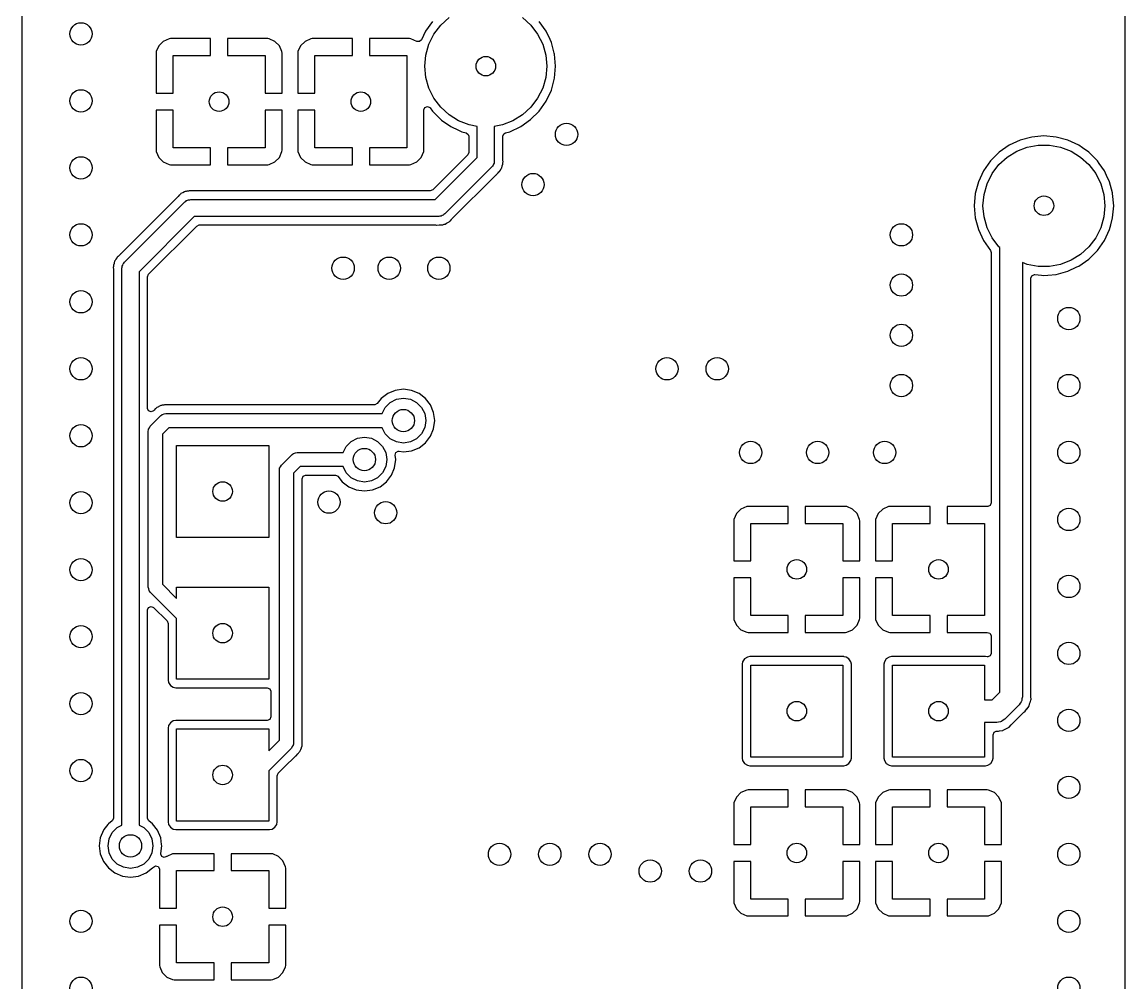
# Model space of a CAD drawing. Extents: x 5.46 to 6.24, y -4.92 to -3.35.
# Drawn here: x 5.458 to 6.235, y -4.581 to -3.903 of the extents above; entities that cross this region are included whole.
import ezdxf

# ---------------------------------------------------------------- set-up
doc = ezdxf.new("R2010")
doc.units = 0
doc.header["$MEASUREMENT"] = 0
doc.layers.add('BLACK', color=7, linetype='CONTINUOUS')

msp = doc.modelspace()

# ---------------------------------------------------------------- linework, layer by layer
at = {"layer": 'BLACK', "linetype": 'CONTINUOUS'}
for p, q in [((6.2355, -3.34746), (6.2355, -4.92054)), ((5.4575, -3.95302), (5.4575, -3.89209)), ((5.74695, -3.90237), (5.74204, -3.9094)), ((5.74809, -3.91136), (5.75287, -3.90503)), ((5.75287, -3.90503), (5.75874, -3.89969)), ((5.81056, -3.89969), (5.81643, -3.90503)), ((5.81643, -3.90503), (5.82121, -3.91136)), ((5.82726, -3.9094), (5.82234, -3.90237)), ((5.74204, -3.9094), (5.73927, -3.91532)), ((5.74455, -3.91847), (5.74809, -3.91136)), ((5.82121, -3.91136), (5.82475, -3.91847)), ((5.82998, -3.91521), (5.82726, -3.9094)), ((5.82726, -3.9094), (5.82726, -3.9094)), ((5.82726, -3.9094), (5.82726, -3.9094)), ((5.55396, -3.91962), (5.55215, -3.92371)), ((5.55712, -3.91646), (5.55396, -3.91962)), ((5.56121, -3.91465), (5.55712, -3.91646)), ((5.56221, -3.91453), (5.56121, -3.91465)), ((5.56121, -3.91465), (5.56121, -3.91465)), ((5.59052, -3.91453), (5.56221, -3.91453)), ((5.59052, -3.9265), (5.59052, -3.91453)), ((5.63079, -3.91453), (5.60248, -3.91453)), ((5.60248, -3.91453), (5.60248, -3.9265)), ((5.63179, -3.91465), (5.63079, -3.91453)), ((5.63588, -3.91646), (5.63179, -3.91465)), ((5.63904, -3.91962), (5.63588, -3.91646)), ((5.64085, -3.92371), (5.63904, -3.91962)), ((5.65395, -3.91962), (5.65215, -3.92371)), ((5.65712, -3.91646), (5.65395, -3.91962)), ((5.66121, -3.91465), (5.65712, -3.91646)), ((5.66221, -3.91453), (5.66121, -3.91465)), ((5.66121, -3.91465), (5.66121, -3.91465)), ((5.69052, -3.91453), (5.66221, -3.91453)), ((5.69052, -3.9265), (5.69052, -3.91453)), ((5.73079, -3.91453), (5.70248, -3.91453)), ((5.70248, -3.91453), (5.70248, -3.9265)), ((5.73179, -3.91465), (5.73079, -3.91453)), ((5.73605, -3.91653), (5.73179, -3.91465)), ((5.73789, -3.91659), (5.73605, -3.91653)), ((5.73927, -3.91532), (5.73789, -3.91659)), ((5.74238, -3.9261), (5.74455, -3.91847)), ((5.82475, -3.91847), (5.82692, -3.9261)), ((5.83089, -3.91717), (5.82998, -3.91521)), ((5.83291, -3.92471), (5.83089, -3.91717)), ((5.83089, -3.91717), (5.83089, -3.91717)), ((5.83089, -3.91717), (5.83089, -3.91717)), ((5.55215, -3.92371), (5.55203, -3.92471)), ((5.55203, -3.92471), (5.55203, -3.95302)), ((5.564, -3.95302), (5.564, -3.9265)), ((5.564, -3.9265), (5.59052, -3.9265)), ((5.60248, -3.9265), (5.629, -3.9265)), ((5.629, -3.9265), (5.629, -3.95302)), ((5.64097, -3.92471), (5.64085, -3.92371)), ((5.64085, -3.92371), (5.64085, -3.92371)), ((5.64097, -3.95302), (5.64097, -3.92471)), ((5.65215, -3.92371), (5.65203, -3.92471)), ((5.65203, -3.92471), (5.65203, -3.95302)), ((5.664, -3.95302), (5.664, -3.9265)), ((5.664, -3.9265), (5.69052, -3.9265)), ((5.70248, -3.9265), (5.729, -3.9265)), ((5.729, -3.9265), (5.729, -3.9915)), ((5.74165, -3.934), (5.74238, -3.9261)), ((5.82692, -3.9261), (5.82765, -3.934)), ((5.83311, -3.92546), (5.83291, -3.92471)), ((5.83386, -3.934), (5.83311, -3.92546)), ((5.74238, -3.9419), (5.74165, -3.934)), ((5.82765, -3.934), (5.82692, -3.9419)), ((5.83311, -3.94254), (5.83386, -3.934)), ((5.74455, -3.94953), (5.74238, -3.9419)), ((5.82692, -3.9419), (5.82475, -3.94953)), ((5.83089, -3.95083), (5.83311, -3.94254)), ((5.74809, -3.95664), (5.74455, -3.94953)), ((5.82475, -3.94953), (5.82121, -3.95664)), ((5.82726, -3.9586), (5.83089, -3.95083)), ((5.4575, -4.484), (5.4575, -3.95302)), ((5.55203, -3.95302), (5.564, -3.95302)), ((5.629, -3.95302), (5.64097, -3.95302)), ((5.65203, -3.95302), (5.664, -3.95302)), ((5.75287, -3.96297), (5.74809, -3.95664)), ((5.82121, -3.95664), (5.81643, -3.96297)), ((5.82234, -3.96563), (5.82726, -3.9586)), ((5.55203, -3.96498), (5.55203, -3.99329)), ((5.564, -3.96498), (5.55203, -3.96498)), ((5.564, -3.9915), (5.564, -3.96498)), ((5.64097, -3.96498), (5.629, -3.96498)), ((5.629, -3.96498), (5.629, -3.9915)), ((5.64097, -3.99329), (5.64097, -3.96498)), ((5.65203, -3.96498), (5.65203, -3.99329)), ((5.664, -3.96498), (5.65203, -3.96498)), ((5.664, -3.9915), (5.664, -3.96498)), ((5.74097, -3.96488), (5.74169, -3.96314)), ((5.74097, -3.99329), (5.74097, -3.96488)), ((5.74169, -3.96314), (5.74343, -3.96242)), ((5.74343, -3.96242), (5.74517, -3.96314)), ((5.74517, -3.96314), (5.74544, -3.96347)), ((5.74544, -3.96347), (5.74695, -3.96563)), ((5.74695, -3.96563), (5.75302, -3.97169)), ((5.75874, -3.96831), (5.75287, -3.96297)), ((5.81643, -3.96297), (5.81056, -3.96831)), ((5.81628, -3.97169), (5.82234, -3.96563)), ((5.75302, -3.97169), (5.75342, -3.97197)), ((5.75342, -3.97197), (5.76005, -3.97661)), ((5.76548, -3.97249), (5.75874, -3.96831)), ((5.77288, -3.97536), (5.76548, -3.97249)), ((5.77865, -3.97644), (5.77288, -3.97536)), ((5.79642, -3.97536), (5.79065, -3.97644)), ((5.80382, -3.97249), (5.79642, -3.97536)), ((5.81056, -3.96831), (5.80382, -3.97249)), ((5.80925, -3.97661), (5.81628, -3.97169)), ((5.76005, -3.97661), (5.76005, -3.97661)), ((5.76005, -3.97661), (5.76547, -3.97914)), ((5.76547, -3.97914), (5.76782, -3.98024)), ((5.76782, -3.98024), (5.77081, -3.98104)), ((5.77081, -3.98104), (5.7723, -3.98219)), ((5.7723, -3.98219), (5.77263, -3.98342)), ((5.77865, -3.99837), (5.77865, -3.97644)), ((5.79065, -3.97644), (5.79065, -4.00085)), ((5.79667, -3.98342), (5.79739, -3.98168)), ((5.79739, -3.98168), (5.79849, -3.98104)), ((5.79849, -3.98104), (5.80148, -3.98024)), ((5.80148, -3.98024), (5.80925, -3.97661)), ((6.17835, -3.98322), (6.16981, -3.98397)), ((6.18689, -3.98397), (6.17835, -3.98322)), ((6.17835, -3.98322), (6.17835, -3.98322)), ((5.77263, -3.98342), (5.77263, -3.99485)), ((5.79667, -3.99985), (5.79667, -3.98342)), ((6.15375, -3.98981), (6.14672, -3.99473)), ((6.16152, -3.98619), (6.15375, -3.98981)), ((6.15375, -3.98981), (6.15375, -3.98981)), ((6.15918, -3.99393), (6.16658, -3.99107)), ((6.16981, -3.98397), (6.16152, -3.98619)), ((6.16152, -3.98619), (6.16152, -3.98619)), ((6.16658, -3.99107), (6.17438, -3.98961)), ((6.16981, -3.98397), (6.16981, -3.98397)), ((6.17438, -3.98961), (6.18232, -3.98961)), ((6.18232, -3.98961), (6.19012, -3.99107)), ((6.1869, -3.98397), (6.18689, -3.98397)), ((6.19518, -3.98619), (6.1869, -3.98397)), ((6.19012, -3.99107), (6.19752, -3.99393)), ((6.20295, -3.98981), (6.19518, -3.98619)), ((6.19518, -3.98619), (6.19518, -3.98619)), ((6.20551, -3.9916), (6.20295, -3.98981)), ((6.20295, -3.98981), (6.20295, -3.98981)), ((6.20295, -3.98981), (6.20295, -3.98981)), ((5.55203, -3.99329), (5.55215, -3.99429)), ((5.55215, -3.99429), (5.55215, -3.99429)), ((5.55215, -3.99429), (5.55396, -3.99838)), ((5.55396, -3.99838), (5.55712, -4.00154)), ((5.59052, -3.9915), (5.564, -3.9915)), ((5.59052, -4.00347), (5.59052, -3.9915)), ((5.629, -3.9915), (5.60248, -3.9915)), ((5.60248, -3.9915), (5.60248, -4.00347)), ((5.63588, -4.00154), (5.63904, -3.99838)), ((5.63904, -3.99838), (5.64085, -3.99429)), ((5.64085, -3.99429), (5.64097, -3.99329)), ((5.65203, -3.99329), (5.65215, -3.99429)), ((5.65215, -3.99429), (5.65215, -3.99429)), ((5.65215, -3.99429), (5.65395, -3.99838)), ((5.65395, -3.99838), (5.65712, -4.00154)), ((5.69052, -3.9915), (5.664, -3.9915)), ((5.69052, -4.00347), (5.69052, -3.9915)), ((5.729, -3.9915), (5.70248, -3.9915)), ((5.70248, -3.9915), (5.70248, -4.00347)), ((5.73588, -4.00154), (5.73904, -3.99838)), ((5.73904, -3.99838), (5.74085, -3.99429)), ((5.74085, -3.99429), (5.74097, -3.99329)), ((5.77191, -3.99659), (5.74724, -4.02126)), ((5.74901, -4.028), (5.77865, -3.99837)), ((5.77263, -3.99485), (5.77191, -3.99659)), ((6.14672, -3.99473), (6.14066, -4.0008)), ((6.14657, -4.00346), (6.15244, -3.99811)), ((6.15244, -3.99811), (6.15918, -3.99393)), ((6.19752, -3.99393), (6.20426, -3.99811)), ((6.20426, -3.99811), (6.21013, -4.00346)), ((6.20998, -3.99473), (6.20551, -3.9916)), ((6.21605, -4.0008), (6.20998, -3.99473)), ((5.55712, -4.00154), (5.56121, -4.00335)), ((5.56121, -4.00335), (5.56221, -4.00347)), ((5.56221, -4.00347), (5.59052, -4.00347)), ((5.60248, -4.00347), (5.63079, -4.00347)), ((5.63079, -4.00347), (5.63179, -4.00335)), ((5.63179, -4.00335), (5.63588, -4.00154)), ((5.63179, -4.00335), (5.63179, -4.00335)), ((5.65712, -4.00154), (5.66121, -4.00335)), ((5.66121, -4.00335), (5.66221, -4.00347)), ((5.66221, -4.00347), (5.69052, -4.00347)), ((5.70248, -4.00347), (5.73079, -4.00347)), ((5.73079, -4.00347), (5.73179, -4.00335)), ((5.73179, -4.00335), (5.73588, -4.00154)), ((5.73179, -4.00335), (5.73179, -4.00335)), ((5.78889, -4.00509), (5.75574, -4.03824)), ((5.78929, -4.00441), (5.78889, -4.00509)), ((5.78985, -4.00385), (5.78929, -4.00441)), ((5.79005, -4.00309), (5.78985, -4.00385)), ((5.79045, -4.0024), (5.79005, -4.00309)), ((5.79065, -4.00085), (5.79045, -4.00161)), ((5.79045, -4.00161), (5.79045, -4.0024)), ((5.79525, -4.00676), (5.79552, -4.00626)), ((5.79552, -4.00626), (5.79584, -4.00579)), ((5.79584, -4.00579), (5.79612, -4.00458)), ((5.79612, -4.00458), (5.79622, -4.00426)), ((5.79622, -4.00426), (5.79667, -4.0031)), ((5.79669, -4.00019), (5.79667, -3.99985)), ((5.79667, -4.00253), (5.79673, -4.00197)), ((5.79667, -4.0031), (5.79667, -4.00253)), ((5.79686, -4.00142), (5.79669, -4.00019)), ((5.79673, -4.00197), (5.79686, -4.00142)), ((6.14066, -4.0008), (6.13574, -4.00782)), ((6.14179, -4.00979), (6.14657, -4.00346)), ((6.21013, -4.00346), (6.21491, -4.00979)), ((6.21726, -4.00253), (6.21605, -4.0008)), ((6.22096, -4.00782), (6.21726, -4.00253)), ((5.76071, -4.04179), (5.79148, -4.01102)), ((5.79148, -4.01102), (5.79184, -4.01076)), ((5.79184, -4.01075), (5.79202, -4.01061)), ((5.79184, -4.01076), (5.79184, -4.01075)), ((5.79202, -4.01061), (5.79331, -4.00919)), ((5.79202, -4.01061), (5.79202, -4.01061)), ((5.79331, -4.00919), (5.79339, -4.00911)), ((5.79339, -4.00911), (5.79394, -4.00856)), ((5.79394, -4.00856), (5.794, -4.00847)), ((5.794, -4.00847), (5.79421, -4.00821)), ((5.79421, -4.00821), (5.79505, -4.00729)), ((5.79505, -4.00729), (5.79525, -4.00676)), ((6.13574, -4.00782), (6.13211, -4.0156)), ((6.13574, -4.00782), (6.13574, -4.00782)), ((6.13825, -4.01689), (6.14179, -4.00979)), ((6.21491, -4.00979), (6.21845, -4.01689)), ((6.22246, -4.01102), (6.22096, -4.00782)), ((6.22096, -4.00782), (6.22096, -4.00782)), ((6.22096, -4.00782), (6.22096, -4.00782)), ((6.22459, -4.0156), (6.22246, -4.01102)), ((5.5737, -4.0221), (5.57318, -4.02233)), ((5.57494, -4.02204), (5.5737, -4.0221)), ((5.5737, -4.0221), (5.5737, -4.0221)), ((5.57528, -4.022), (5.57494, -4.02204)), ((5.57539, -4.02198), (5.57528, -4.022)), ((5.57617, -4.02198), (5.57539, -4.02198)), ((5.57628, -4.02198), (5.57617, -4.02198)), ((5.57633, -4.02198), (5.57628, -4.02198)), ((5.57819, -4.02189), (5.57633, -4.02198)), ((5.57842, -4.02192), (5.57819, -4.02189)), ((5.57886, -4.02198), (5.57842, -4.02191)), ((5.57842, -4.02191), (5.57842, -4.02192)), ((5.7455, -4.02198), (5.57886, -4.02198)), ((5.74724, -4.02126), (5.7455, -4.02198)), ((6.13211, -4.0156), (6.12989, -4.02388)), ((6.13211, -4.0156), (6.13211, -4.0156)), ((6.13608, -4.02452), (6.13825, -4.01689)), ((6.21845, -4.01689), (6.22062, -4.02452)), ((6.22668, -4.02341), (6.22459, -4.0156)), ((6.22459, -4.0156), (6.22459, -4.0156)), ((6.22459, -4.0156), (6.22459, -4.0156)), ((5.56729, -4.02621), (5.52717, -4.06633)), ((5.52976, -4.07226), (5.57226, -4.02976)), ((5.56751, -4.02595), (5.56729, -4.02621)), ((5.56826, -4.02496), (5.56751, -4.02595)), ((5.56874, -4.02466), (5.56826, -4.02496)), ((5.56826, -4.02496), (5.56826, -4.02496)), ((5.56919, -4.02431), (5.56874, -4.02466)), ((5.56959, -4.02391), (5.56919, -4.02431)), ((5.57073, -4.02341), (5.56959, -4.02391)), ((5.56959, -4.02391), (5.56959, -4.02391)), ((5.57103, -4.02325), (5.57073, -4.02341)), ((5.57208, -4.0226), (5.57103, -4.02325)), ((5.57264, -4.02249), (5.57208, -4.0226)), ((5.57208, -4.0226), (5.57208, -4.0226)), ((5.57226, -4.02976), (5.57294, -4.02936)), ((5.57318, -4.02233), (5.57264, -4.02249)), ((5.57294, -4.02936), (5.5735, -4.0288)), ((5.5735, -4.0288), (5.57426, -4.0286)), ((5.57426, -4.0286), (5.57495, -4.0282)), ((5.57495, -4.0282), (5.57574, -4.0282)), ((5.57574, -4.0282), (5.5765, -4.028)), ((5.5765, -4.028), (5.74901, -4.028)), ((6.12989, -4.02388), (6.12914, -4.03243)), ((6.12989, -4.02388), (6.12989, -4.02388)), ((6.13535, -4.03243), (6.13608, -4.02452)), ((6.22062, -4.02452), (6.22135, -4.03243)), ((6.22681, -4.02388), (6.22668, -4.02341)), ((6.22756, -4.03243), (6.22681, -4.02388)), ((6.12914, -4.03243), (6.12914, -4.03243)), ((6.12914, -4.03243), (6.12989, -4.04097)), ((6.13608, -4.04033), (6.13535, -4.03243)), ((6.22135, -4.03243), (6.22062, -4.04033)), ((6.22681, -4.04097), (6.22756, -4.03243)), ((5.57899, -4.04), (5.54, -4.07899)), ((5.7515, -4.04), (5.57899, -4.04)), ((5.75226, -4.0398), (5.7515, -4.04)), ((5.75305, -4.0398), (5.75226, -4.0398)), ((5.75374, -4.0394), (5.75305, -4.0398)), ((5.7545, -4.0392), (5.75374, -4.0394)), ((5.75506, -4.03864), (5.7545, -4.0392)), ((5.75482, -4.04567), (5.75536, -4.04551)), ((5.75574, -4.03824), (5.75506, -4.03864)), ((5.75536, -4.04551), (5.75592, -4.0454)), ((5.75592, -4.0454), (5.75697, -4.04475)), ((5.75697, -4.04475), (5.75727, -4.04459)), ((5.75727, -4.04459), (5.75841, -4.04409)), ((5.75841, -4.04409), (5.75881, -4.04369)), ((5.75881, -4.04369), (5.75926, -4.04333)), ((5.75926, -4.04333), (5.75974, -4.04304)), ((5.75974, -4.04304), (5.76049, -4.04205)), ((5.76049, -4.04205), (5.76071, -4.04179)), ((6.12989, -4.04097), (6.12989, -4.04097)), ((6.12989, -4.04097), (6.13211, -4.04925)), ((6.13825, -4.04796), (6.13608, -4.04033)), ((6.22062, -4.04033), (6.21845, -4.04796)), ((6.22546, -4.04602), (6.22681, -4.04097)), ((6.22681, -4.04097), (6.22681, -4.04097)), ((6.22681, -4.04097), (6.22681, -4.04097)), ((5.54674, -4.08076), (5.58076, -4.04674)), ((5.58076, -4.04674), (5.5825, -4.04602)), ((5.5825, -4.04602), (5.74914, -4.04602)), ((5.74914, -4.04602), (5.74958, -4.04609)), ((5.74958, -4.04609), (5.74958, -4.04608)), ((5.74958, -4.04608), (5.74981, -4.04611)), ((5.74981, -4.04611), (5.75172, -4.04602)), ((5.75172, -4.04602), (5.75183, -4.04602)), ((5.75183, -4.04602), (5.75261, -4.04602)), ((5.75261, -4.04602), (5.75272, -4.046)), ((5.75261, -4.04602), (5.75261, -4.04602)), ((5.75272, -4.046), (5.75306, -4.04596)), ((5.75306, -4.04596), (5.7543, -4.0459)), ((5.7543, -4.0459), (5.75482, -4.04567)), ((6.13211, -4.04925), (6.13211, -4.04926)), ((6.13211, -4.04926), (6.13574, -4.05703)), ((6.14179, -4.05506), (6.13825, -4.04796)), ((6.21845, -4.04796), (6.21491, -4.05506)), ((6.22096, -4.05703), (6.22459, -4.04925)), ((6.22459, -4.04925), (6.22546, -4.04602)), ((6.13574, -4.05703), (6.13574, -4.05703)), ((6.13574, -4.05703), (6.1407, -4.06411)), ((6.14657, -4.06139), (6.14179, -4.05506)), ((6.21491, -4.05506), (6.21013, -4.06139)), ((6.21605, -4.06405), (6.22096, -4.05703)), ((5.52465, -4.06888), (5.52444, -4.06914)), ((5.52471, -4.06879), (5.52465, -4.06888)), ((5.52526, -4.06824), (5.52471, -4.06879)), ((5.52471, -4.06879), (5.52471, -4.06879)), ((5.52534, -4.06816), (5.52526, -4.06824)), ((5.52663, -4.06674), (5.52534, -4.06816)), ((5.52681, -4.0666), (5.52663, -4.06674)), ((5.52717, -4.06633), (5.5268, -4.06659)), ((5.5268, -4.06659), (5.52681, -4.0666)), ((6.1407, -4.06411), (6.14114, -4.06552)), ((6.14114, -4.06552), (6.14114, -4.2421)), ((6.14716, -4.06193), (6.14657, -4.06139)), ((6.14716, -4.37557), (6.14716, -4.06193)), ((6.20426, -4.06674), (6.19752, -4.07092)), ((6.21013, -4.06139), (6.20426, -4.06674)), ((6.20998, -4.07012), (6.21605, -4.06405)), ((5.52191, -4.07538), (5.52179, -4.07594)), ((5.52179, -4.07594), (5.52196, -4.07717)), ((5.52198, -4.07482), (5.52191, -4.07538)), ((5.52243, -4.0731), (5.52198, -4.07425)), ((5.52198, -4.07425), (5.52198, -4.07482)), ((5.52253, -4.07277), (5.52243, -4.0731)), ((5.52281, -4.07156), (5.52253, -4.07277)), ((5.52313, -4.07109), (5.52281, -4.07156)), ((5.5234, -4.07059), (5.52313, -4.07109)), ((5.5236, -4.07006), (5.5234, -4.07059)), ((5.52444, -4.06914), (5.5236, -4.07006)), ((5.528, -4.0765), (5.5282, -4.07574)), ((5.528, -4.46946), (5.528, -4.0765)), ((5.5282, -4.07495), (5.5286, -4.07426)), ((5.5282, -4.07574), (5.5282, -4.07495)), ((5.5286, -4.07426), (5.5288, -4.0735)), ((5.5288, -4.0735), (5.52936, -4.07294)), ((5.52936, -4.07294), (5.52976, -4.07226)), ((6.16658, -4.07378), (6.16316, -4.07246)), ((6.16316, -4.07246), (6.16316, -4.37888)), ((6.17438, -4.07524), (6.16658, -4.07378)), ((6.18232, -4.07524), (6.17438, -4.07524)), ((6.19012, -4.07378), (6.18232, -4.07524)), ((6.19752, -4.07092), (6.19012, -4.07378)), ((6.19518, -4.07866), (6.20165, -4.07565)), ((6.20165, -4.07565), (6.20295, -4.07504)), ((6.20295, -4.07504), (6.20998, -4.07012)), ((6.20295, -4.07504), (6.20295, -4.07504)), ((6.20295, -4.07504), (6.20295, -4.07504)), ((5.52196, -4.07717), (5.52198, -4.07751)), ((5.52198, -4.07751), (5.52198, -4.46441)), ((5.54, -4.07899), (5.54, -4.46946)), ((5.54602, -4.0825), (5.54674, -4.08076)), ((5.54602, -4.17546), (5.54602, -4.0825)), ((6.16918, -4.08352), (6.1699, -4.08178)), ((6.16918, -4.37854), (6.16918, -4.08352)), ((6.1699, -4.08178), (6.17164, -4.08105)), ((6.17164, -4.08105), (6.17186, -4.08106)), ((6.17186, -4.08106), (6.1766, -4.08148)), ((6.1766, -4.08148), (6.17835, -4.08163)), ((6.17835, -4.08163), (6.1812, -4.08138)), ((6.17835, -4.08163), (6.17835, -4.08163)), ((6.17835, -4.08163), (6.17835, -4.08163)), ((6.1812, -4.08138), (6.1869, -4.08088)), ((6.1869, -4.08088), (6.19518, -4.07866)), ((6.1869, -4.08088), (6.1869, -4.08088)), ((6.1869, -4.08088), (6.1869, -4.08088)), ((6.19518, -4.07866), (6.19518, -4.07866)), ((6.19518, -4.07866), (6.19518, -4.07866)), ((5.7265, -4.16192), (5.72078, -4.16267)), ((5.73222, -4.16267), (5.7265, -4.16192)), ((5.7265, -4.16192), (5.7265, -4.16192)), ((5.71089, -4.16839), (5.7081, -4.17202)), ((5.71546, -4.16488), (5.71089, -4.16839)), ((5.72078, -4.16267), (5.71546, -4.16488)), ((5.71717, -4.17116), (5.72159, -4.1689)), ((5.72078, -4.16267), (5.72078, -4.16267)), ((5.72159, -4.1689), (5.7265, -4.16813)), ((5.7265, -4.16813), (5.73141, -4.1689)), ((5.73141, -4.1689), (5.73583, -4.17116)), ((5.73754, -4.16488), (5.73222, -4.16267)), ((5.73222, -4.16267), (5.73222, -4.16267)), ((5.73222, -4.16267), (5.73222, -4.16267)), ((5.73222, -4.16267), (5.73222, -4.16267)), ((5.74211, -4.16839), (5.73754, -4.16488)), ((5.73754, -4.16488), (5.73754, -4.16488)), ((5.74562, -4.17296), (5.74211, -4.16839)), ((5.74211, -4.16839), (5.74211, -4.16839)), ((5.74211, -4.16839), (5.74211, -4.16839)), ((5.54674, -4.1772), (5.54602, -4.17546)), ((5.54848, -4.17792), (5.54674, -4.1772)), ((5.55022, -4.1772), (5.54848, -4.17792)), ((5.55055, -4.17687), (5.55022, -4.1772)), ((5.55077, -4.17661), (5.55055, -4.17687)), ((5.55145, -4.17572), (5.55077, -4.17661)), ((5.55187, -4.17545), (5.55145, -4.17572)), ((5.55145, -4.17572), (5.55145, -4.17572)), ((5.55231, -4.1751), (5.55187, -4.17545)), ((5.55266, -4.17475), (5.55231, -4.1751)), ((5.55328, -4.17448), (5.55266, -4.17475)), ((5.55369, -4.1743), (5.55328, -4.17448)), ((5.55399, -4.17414), (5.55369, -4.1743)), ((5.55495, -4.17355), (5.55399, -4.17414)), ((5.55544, -4.17346), (5.55495, -4.17355)), ((5.55495, -4.17355), (5.55495, -4.17355)), ((5.55598, -4.17329), (5.55544, -4.17346)), ((5.55643, -4.17309), (5.55598, -4.17329)), ((5.55756, -4.17304), (5.55643, -4.17309)), ((5.55643, -4.17309), (5.55643, -4.17309)), ((5.55789, -4.173), (5.55756, -4.17304)), ((5.55798, -4.17298), (5.55789, -4.173)), ((5.55869, -4.17298), (5.55798, -4.17298)), ((5.5588, -4.17298), (5.55869, -4.17298)), ((5.56055, -4.1729), (5.5588, -4.17298)), ((5.56077, -4.17293), (5.56055, -4.1729)), ((5.56078, -4.17291), (5.56077, -4.17293)), ((5.5612, -4.17298), (5.56078, -4.17291)), ((5.70615, -4.17298), (5.5612, -4.17298)), ((5.70647, -4.17296), (5.70615, -4.17298)), ((5.7081, -4.17202), (5.70647, -4.17296)), ((5.71145, -4.179), (5.71366, -4.17467)), ((5.71366, -4.17467), (5.71717, -4.17116)), ((5.73583, -4.17116), (5.73934, -4.17467)), ((5.73934, -4.17467), (5.7416, -4.17909)), ((5.74783, -4.17828), (5.74562, -4.17296)), ((5.54796, -4.18796), (5.55546, -4.18046)), ((5.55546, -4.18046), (5.55618, -4.17993)), ((5.55618, -4.17993), (5.5563, -4.17979)), ((5.5563, -4.17979), (5.5564, -4.17976)), ((5.5564, -4.17976), (5.5566, -4.17961)), ((5.5566, -4.17961), (5.55781, -4.17935)), ((5.55781, -4.17935), (5.559, -4.179)), ((5.559, -4.179), (5.71145, -4.179)), ((5.7416, -4.17909), (5.74237, -4.184)), ((5.74237, -4.184), (5.7416, -4.18891)), ((5.74858, -4.184), (5.74783, -4.17828)), ((5.74783, -4.18972), (5.74858, -4.184)), ((5.5465, -4.1915), (5.54663, -4.19062)), ((5.5465, -4.3015), (5.5465, -4.1915)), ((5.54661, -4.19044), (5.54667, -4.19034)), ((5.54663, -4.19062), (5.54661, -4.19044)), ((5.54667, -4.19034), (5.5467, -4.19009)), ((5.5467, -4.19009), (5.54737, -4.18905)), ((5.54737, -4.18905), (5.54796, -4.18796)), ((5.56107, -4.189), (5.5565, -4.19357)), ((5.71145, -4.189), (5.56107, -4.189)), ((5.71366, -4.19333), (5.71145, -4.189)), ((5.71717, -4.19684), (5.71366, -4.19333)), ((5.73934, -4.19333), (5.73583, -4.19684)), ((5.7416, -4.18891), (5.73934, -4.19333)), ((5.74562, -4.19504), (5.74783, -4.18972)), ((5.5565, -4.19357), (5.5565, -4.29943)), ((5.68616, -4.20217), (5.68967, -4.19866)), ((5.68967, -4.19866), (5.69409, -4.1964)), ((5.69409, -4.1964), (5.699, -4.19563)), ((5.699, -4.19563), (5.70391, -4.1964)), ((5.70391, -4.1964), (5.70833, -4.19866)), ((5.70833, -4.19866), (5.71184, -4.20217)), ((5.72159, -4.1991), (5.71717, -4.19684)), ((5.7265, -4.19987), (5.72159, -4.1991)), ((5.73141, -4.1991), (5.7265, -4.19987)), ((5.73583, -4.19684), (5.73141, -4.1991)), ((5.73754, -4.20312), (5.74211, -4.19961)), ((5.74211, -4.19961), (5.74562, -4.19504)), ((5.5665, -4.2665), (5.5665, -4.2015)), ((5.5665, -4.2015), (5.6315, -4.2015)), ((5.6315, -4.2015), (5.6315, -4.2665)), ((5.64046, -4.21546), (5.64796, -4.20796)), ((5.64796, -4.20796), (5.64868, -4.20743)), ((5.64868, -4.20743), (5.6488, -4.20729)), ((5.6488, -4.20729), (5.6489, -4.20726)), ((5.6489, -4.20726), (5.6491, -4.20711)), ((5.6491, -4.20711), (5.65031, -4.20685)), ((5.65031, -4.20685), (5.6515, -4.2065)), ((5.6515, -4.2065), (5.68395, -4.2065)), ((5.68395, -4.2065), (5.68616, -4.20217)), ((5.71184, -4.20217), (5.7141, -4.20659)), ((5.7141, -4.20659), (5.71487, -4.2115)), ((5.72068, -4.20844), (5.72117, -4.20662)), ((5.72108, -4.2115), (5.72068, -4.20844)), ((5.72117, -4.20662), (5.7228, -4.20568)), ((5.7228, -4.20568), (5.72344, -4.20568)), ((5.72344, -4.20568), (5.7265, -4.20608)), ((5.7265, -4.20608), (5.73222, -4.20533)), ((5.7265, -4.20608), (5.7265, -4.20608)), ((5.7265, -4.20608), (5.7265, -4.20608)), ((5.73222, -4.20533), (5.73754, -4.20312)), ((5.73222, -4.20533), (5.73222, -4.20533)), ((5.73222, -4.20533), (5.73222, -4.20533)), ((5.6392, -4.21759), (5.63987, -4.21655)), ((5.63987, -4.21655), (5.64046, -4.21546)), ((5.65357, -4.2165), (5.649, -4.22107)), ((5.68395, -4.2165), (5.65357, -4.2165)), ((5.68616, -4.22083), (5.68395, -4.2165)), ((5.7141, -4.21641), (5.71184, -4.22083)), ((5.71487, -4.2115), (5.7141, -4.21641)), ((5.72033, -4.21722), (5.72108, -4.2115)), ((5.639, -4.219), (5.63913, -4.21812)), ((5.639, -4.40943), (5.639, -4.219)), ((5.63911, -4.21794), (5.63917, -4.21784)), ((5.63913, -4.21812), (5.63911, -4.21794)), ((5.63917, -4.21784), (5.6392, -4.21759)), ((5.649, -4.22107), (5.649, -4.4115)), ((5.65502, -4.22498), (5.65574, -4.22324)), ((5.65574, -4.22324), (5.65748, -4.22252)), ((5.65748, -4.22252), (5.67865, -4.22252)), ((5.67865, -4.22252), (5.68039, -4.22324)), ((5.68039, -4.22324), (5.6806, -4.22348)), ((5.6806, -4.22348), (5.68175, -4.22498)), ((5.68967, -4.22434), (5.68616, -4.22083)), ((5.69409, -4.2266), (5.68967, -4.22434)), ((5.70833, -4.22434), (5.70391, -4.2266)), ((5.71184, -4.22083), (5.70833, -4.22434)), ((5.71461, -4.22711), (5.71812, -4.22254)), ((5.71812, -4.22254), (5.72033, -4.21722)), ((5.65502, -4.28302), (5.65502, -4.22498)), ((5.68175, -4.22498), (5.68339, -4.22711)), ((5.68339, -4.22711), (5.68796, -4.23062)), ((5.68796, -4.23062), (5.68796, -4.23062)), ((5.68796, -4.23062), (5.69328, -4.23283)), ((5.699, -4.22737), (5.69409, -4.2266)), ((5.70391, -4.2266), (5.699, -4.22737)), ((5.70472, -4.23283), (5.71004, -4.23062)), ((5.71004, -4.23062), (5.71461, -4.22711)), ((5.69328, -4.23283), (5.69328, -4.23283)), ((5.69328, -4.23283), (5.69328, -4.23283)), ((5.69328, -4.23283), (5.699, -4.23358)), ((5.699, -4.23358), (5.70472, -4.23283)), ((5.699, -4.23358), (5.699, -4.23358)), ((5.699, -4.23358), (5.699, -4.23358)), ((5.70472, -4.23283), (5.70472, -4.23283)), ((5.70472, -4.23283), (5.70472, -4.23283)), ((5.96462, -4.24646), (5.96145, -4.24962)), ((5.96871, -4.24465), (5.96462, -4.24646)), ((5.96971, -4.24453), (5.96871, -4.24465)), ((5.96871, -4.24465), (5.96871, -4.24465)), ((5.99802, -4.24453), (5.96971, -4.24453)), ((5.99802, -4.2565), (5.99802, -4.24453)), ((6.03829, -4.24453), (6.00998, -4.24453)), ((6.00998, -4.24453), (6.00998, -4.2565)), ((6.03929, -4.24465), (6.03829, -4.24453)), ((6.04338, -4.24646), (6.03929, -4.24465)), ((6.04654, -4.24962), (6.04338, -4.24646)), ((6.06462, -4.24646), (6.06145, -4.24962)), ((6.06871, -4.24465), (6.06462, -4.24646)), ((6.06971, -4.24453), (6.06871, -4.24465)), ((6.06871, -4.24465), (6.06871, -4.24465)), ((6.09802, -4.24453), (6.06971, -4.24453)), ((6.09802, -4.2565), (6.09802, -4.24453)), ((6.13829, -4.24453), (6.10998, -4.24453)), ((6.10998, -4.24453), (6.10998, -4.2565)), ((6.1384, -4.24454), (6.13829, -4.24453)), ((6.13868, -4.24456), (6.1384, -4.24454)), ((6.14042, -4.24384), (6.13868, -4.24456)), ((6.14114, -4.2421), (6.14042, -4.24384)), ((5.95965, -4.25371), (5.95953, -4.25471)), ((5.95953, -4.25471), (5.95953, -4.28302)), ((5.96145, -4.24962), (5.95965, -4.25371)), ((6.04835, -4.25371), (6.04654, -4.24962)), ((6.04847, -4.25471), (6.04835, -4.25371)), ((6.04835, -4.25371), (6.04835, -4.25371)), ((6.04847, -4.28302), (6.04847, -4.25471)), ((6.05965, -4.25371), (6.05953, -4.25471)), ((6.05953, -4.25471), (6.05953, -4.28302)), ((6.06145, -4.24962), (6.05965, -4.25371)), ((5.9715, -4.28302), (5.9715, -4.2565)), ((5.9715, -4.2565), (5.99802, -4.2565)), ((6.00998, -4.2565), (6.0365, -4.2565)), ((6.0365, -4.2565), (6.0365, -4.28302)), ((6.0715, -4.28302), (6.0715, -4.2565)), ((6.0715, -4.2565), (6.09802, -4.2565)), ((6.10998, -4.2565), (6.1365, -4.2565)), ((6.1365, -4.2565), (6.1365, -4.3215)), ((5.6315, -4.2665), (5.5665, -4.2665)), ((5.65502, -4.41056), (5.65502, -4.28302)), ((5.95953, -4.28302), (5.9715, -4.28302)), ((6.0365, -4.28302), (6.04847, -4.28302)), ((6.05953, -4.28302), (6.0715, -4.28302)), ((5.54685, -4.30269), (5.5465, -4.3015)), ((5.5565, -4.29943), (5.5665, -4.30943)), ((5.5665, -4.30943), (5.5665, -4.3015)), ((5.5665, -4.3015), (5.6315, -4.3015)), ((5.6315, -4.3015), (5.6315, -4.3665)), ((5.95953, -4.29498), (5.95953, -4.32329)), ((5.9715, -4.29498), (5.95953, -4.29498)), ((5.9715, -4.3215), (5.9715, -4.29498)), ((6.04847, -4.29498), (6.0365, -4.29498)), ((6.0365, -4.29498), (6.0365, -4.3215)), ((6.04847, -4.32329), (6.04847, -4.29498)), ((6.05953, -4.29498), (6.05953, -4.32329)), ((6.0715, -4.29498), (6.05953, -4.29498)), ((6.0715, -4.3215), (6.0715, -4.29498)), ((5.54711, -4.3039), (5.54685, -4.30269)), ((5.54726, -4.3041), (5.54711, -4.3039)), ((5.54729, -4.3042), (5.54726, -4.3041)), ((5.54743, -4.30432), (5.54729, -4.3042)), ((5.54796, -4.30504), (5.54743, -4.30432)), ((5.5665, -4.32357), (5.54796, -4.30504)), ((5.54602, -4.31754), (5.54674, -4.3158)), ((5.54602, -4.46441), (5.54602, -4.31754)), ((5.54674, -4.3158), (5.54848, -4.31508)), ((5.54848, -4.31508), (5.55022, -4.3158)), ((5.55022, -4.3158), (5.55976, -4.32534)), ((5.55976, -4.32534), (5.56048, -4.32708)), ((5.5665, -4.3665), (5.5665, -4.32357)), ((5.95953, -4.32329), (5.95965, -4.32429)), ((5.95965, -4.32429), (5.95965, -4.32429)), ((5.95965, -4.32429), (5.96145, -4.32838)), ((5.99802, -4.3215), (5.9715, -4.3215)), ((5.99802, -4.33347), (5.99802, -4.3215)), ((6.0365, -4.3215), (6.00998, -4.3215)), ((6.00998, -4.3215), (6.00998, -4.33347)), ((6.04654, -4.32838), (6.04835, -4.32429)), ((6.04835, -4.32429), (6.04847, -4.32329)), ((6.05953, -4.32329), (6.05965, -4.32429)), ((6.05965, -4.32429), (6.05965, -4.32429)), ((6.05965, -4.32429), (6.06145, -4.32838)), ((6.09802, -4.3215), (6.0715, -4.3215)), ((6.09802, -4.33347), (6.09802, -4.3215)), ((6.1365, -4.3215), (6.10998, -4.3215)), ((6.10998, -4.3215), (6.10998, -4.33347)), ((5.56048, -4.32708), (5.56048, -4.36709)), ((5.96145, -4.32838), (5.96462, -4.33154)), ((5.96462, -4.33154), (5.96871, -4.33335)), ((5.96871, -4.33335), (5.96971, -4.33347)), ((6.03829, -4.33347), (6.03929, -4.33335)), ((6.03929, -4.33335), (6.04338, -4.33154)), ((6.03929, -4.33335), (6.03929, -4.33335)), ((6.04338, -4.33154), (6.04654, -4.32838)), ((6.06145, -4.32838), (6.06462, -4.33154)), ((6.06462, -4.33154), (6.06871, -4.33335)), ((6.06871, -4.33335), (6.06971, -4.33347)), ((5.96971, -4.33347), (5.99802, -4.33347)), ((6.00998, -4.33347), (6.03829, -4.33347)), ((6.06971, -4.33347), (6.09802, -4.33347)), ((6.10998, -4.33347), (6.13829, -4.33347)), ((6.13829, -4.33347), (6.1384, -4.33346)), ((6.1384, -4.33346), (6.14021, -4.33397)), ((6.14021, -4.33397), (6.14113, -4.33562)), ((6.14113, -4.33562), (6.14114, -4.3359)), ((6.14114, -4.3359), (6.14114, -4.34829)), ((6.14114, -4.34829), (6.14042, -4.35003)), ((5.96583, -4.35415), (5.96548, -4.35591)), ((5.96548, -4.35591), (5.96548, -4.42209)), ((5.96716, -4.35216), (5.96583, -4.35415)), ((5.96915, -4.35083), (5.96716, -4.35216)), ((5.97091, -4.35048), (5.96915, -4.35083)), ((5.96915, -4.35083), (5.96915, -4.35083)), ((6.03709, -4.35048), (5.97091, -4.35048)), ((5.97091, -4.35048), (5.97091, -4.35048)), ((5.9715, -4.4215), (5.9715, -4.3565)), ((5.9715, -4.3565), (6.0365, -4.3565)), ((6.0365, -4.3565), (6.0365, -4.4215)), ((6.03744, -4.35055), (6.03709, -4.35048)), ((6.03709, -4.35048), (6.03709, -4.35048)), ((6.03885, -4.35083), (6.03744, -4.35055)), ((6.04084, -4.35216), (6.03885, -4.35083)), ((6.03885, -4.35083), (6.03885, -4.35083)), ((6.04217, -4.35415), (6.04084, -4.35216)), ((6.04252, -4.35591), (6.04217, -4.35415)), ((6.04252, -4.42209), (6.04252, -4.35591)), ((6.06583, -4.35415), (6.06548, -4.35591)), ((6.06548, -4.35591), (6.06548, -4.42209)), ((6.06716, -4.35216), (6.06583, -4.35415)), ((6.06915, -4.35083), (6.06716, -4.35216)), ((6.07091, -4.35048), (6.06915, -4.35083)), ((6.06915, -4.35083), (6.06915, -4.35083)), ((6.13709, -4.35048), (6.07091, -4.35048)), ((6.07091, -4.35048), (6.07091, -4.35048)), ((6.0715, -4.4215), (6.0715, -4.3565)), ((6.0715, -4.3565), (6.1365, -4.3565)), ((6.1365, -4.3565), (6.1365, -4.381)), ((6.1382, -4.3507), (6.13709, -4.35048)), ((6.13868, -4.35075), (6.1382, -4.3507)), ((6.14042, -4.35003), (6.13868, -4.35075)), ((5.56048, -4.36709), (5.56048, -4.36709)), ((5.56048, -4.36709), (5.56083, -4.36885)), ((5.56083, -4.36885), (5.56083, -4.36885)), ((5.56083, -4.36885), (5.56216, -4.37084)), ((5.56216, -4.37084), (5.56415, -4.37217)), ((5.56415, -4.37217), (5.56591, -4.37252)), ((5.6315, -4.3665), (5.5665, -4.3665)), ((5.56591, -4.37252), (5.63052, -4.37252)), ((5.63052, -4.37252), (5.63226, -4.37324)), ((5.63226, -4.37324), (5.63298, -4.37498)), ((5.63298, -4.37498), (5.63298, -4.39302)), ((6.14173, -4.381), (6.14716, -4.37557)), ((6.16316, -4.37888), (6.16286, -4.38019)), ((6.16918, -4.37864), (6.16918, -4.37854)), ((6.16927, -4.38064), (6.16918, -4.37864)), ((6.1365, -4.381), (6.14173, -4.381)), ((6.16082, -4.38454), (6.1507, -4.39466)), ((6.16153, -4.3834), (6.16082, -4.38454)), ((6.16237, -4.38235), (6.16153, -4.3834)), ((6.16247, -4.38191), (6.16237, -4.38235)), ((6.16271, -4.38152), (6.16247, -4.38191)), ((6.16286, -4.38019), (6.16271, -4.38152)), ((6.1659, -4.38797), (6.16637, -4.3873)), ((6.16637, -4.3873), (6.16643, -4.38723)), ((6.16643, -4.38723), (6.16766, -4.38565)), ((6.16766, -4.38565), (6.16776, -4.38547)), ((6.16766, -4.38565), (6.16766, -4.38565)), ((6.16776, -4.38547), (6.16785, -4.38531)), ((6.16776, -4.38547), (6.16776, -4.38547)), ((6.16784, -4.38531), (6.16793, -4.38512)), ((6.16785, -4.38531), (6.16784, -4.38531)), ((6.16793, -4.38512), (6.1685, -4.38321)), ((6.16793, -4.38512), (6.16793, -4.38512)), ((6.1685, -4.38321), (6.16853, -4.38311)), ((6.16853, -4.38311), (6.16918, -4.38122)), ((6.16918, -4.38122), (6.16921, -4.38102)), ((6.16918, -4.38122), (6.16918, -4.38122)), ((6.16918, -4.38122), (6.16918, -4.38122)), ((6.16921, -4.38102), (6.16922, -4.38102)), ((6.16922, -4.38102), (6.16925, -4.38084)), ((6.16924, -4.38084), (6.16927, -4.38064)), ((6.16925, -4.38084), (6.16924, -4.38084)), ((5.56591, -4.39548), (5.56415, -4.39583)), ((5.63052, -4.39548), (5.56591, -4.39548)), ((5.56591, -4.39548), (5.56591, -4.39548)), ((5.63226, -4.39476), (5.63052, -4.39548)), ((5.63298, -4.39302), (5.63226, -4.39476)), ((6.14956, -4.39537), (6.14851, -4.39621)), ((6.1507, -4.39466), (6.14956, -4.39537)), ((6.1552, -4.39867), (6.16387, -4.39)), ((6.16387, -4.39), (6.16426, -4.38968)), ((6.16426, -4.38968), (6.16479, -4.38934)), ((6.16479, -4.38934), (6.1656, -4.3883)), ((6.1656, -4.3883), (6.1658, -4.38807)), ((6.1658, -4.38807), (6.1659, -4.38797)), ((5.56083, -4.39915), (5.56048, -4.40091)), ((5.56048, -4.40091), (5.56048, -4.46709)), ((5.56216, -4.39716), (5.56083, -4.39915)), ((5.56415, -4.39583), (5.56216, -4.39716)), ((5.56415, -4.39583), (5.56415, -4.39583)), ((5.5665, -4.4665), (5.5665, -4.4015)), ((5.5665, -4.4015), (5.6315, -4.4015)), ((5.6315, -4.4015), (5.6315, -4.41693)), ((6.14504, -4.397), (6.1365, -4.397)), ((6.1365, -4.397), (6.1365, -4.4215)), ((6.14324, -4.40388), (6.14468, -4.40317)), ((6.14468, -4.40317), (6.14533, -4.40309)), ((6.14635, -4.3967), (6.14504, -4.397)), ((6.14533, -4.40309), (6.14576, -4.40304)), ((6.14576, -4.40304), (6.14607, -4.40302)), ((6.14607, -4.40302), (6.1462, -4.40302)), ((6.1462, -4.40302), (6.14621, -4.40302)), ((6.14621, -4.40302), (6.14702, -4.40288)), ((6.14769, -4.39655), (6.14635, -4.3967)), ((6.14702, -4.40288), (6.14711, -4.40287)), ((6.14711, -4.40287), (6.1491, -4.40262)), ((6.14807, -4.39631), (6.14769, -4.39655)), ((6.14851, -4.39621), (6.14807, -4.39631)), ((6.1491, -4.40262), (6.14929, -4.40256)), ((6.1491, -4.40262), (6.1491, -4.40262)), ((6.14929, -4.40256), (6.1493, -4.40257)), ((6.1493, -4.40257), (6.14947, -4.40251)), ((6.14947, -4.40251), (6.14966, -4.40244)), ((6.14947, -4.40251), (6.14947, -4.40251)), ((6.14966, -4.40244), (6.15142, -4.40149)), ((6.14966, -4.40244), (6.14966, -4.40244)), ((6.15142, -4.40149), (6.15151, -4.40145)), ((6.15151, -4.40145), (6.1533, -4.40057)), ((6.1533, -4.40057), (6.15347, -4.40045)), ((6.1533, -4.40057), (6.1533, -4.40057)), ((6.15347, -4.40045), (6.15362, -4.40035)), ((6.15347, -4.40045), (6.15347, -4.40045)), ((6.15361, -4.40034), (6.15377, -4.40022)), ((6.15362, -4.40035), (6.15361, -4.40034)), ((6.15377, -4.40022), (6.15513, -4.39874)), ((6.15377, -4.40022), (6.15377, -4.40022)), ((6.15377, -4.40022), (6.15377, -4.40022)), ((6.15513, -4.39874), (6.1552, -4.39867)), ((5.6315, -4.41693), (5.639, -4.40943)), ((5.65504, -4.4109), (5.65502, -4.41056)), ((5.6552, -4.41202), (5.65504, -4.4109)), ((6.14252, -4.40562), (6.14324, -4.40388)), ((6.14252, -4.42209), (6.14252, -4.40562)), ((5.64754, -4.41504), (5.6315, -4.43107)), ((5.64813, -4.41395), (5.64754, -4.41504)), ((5.6488, -4.41291), (5.64813, -4.41395)), ((5.64883, -4.41266), (5.6488, -4.41291)), ((5.64889, -4.41256), (5.64883, -4.41266)), ((5.649, -4.4115), (5.64887, -4.41238)), ((5.64887, -4.41238), (5.64889, -4.41256)), ((5.65201, -4.41907), (5.65251, -4.41857)), ((5.65251, -4.41857), (5.65256, -4.4185)), ((5.65256, -4.4185), (5.65277, -4.41823)), ((5.65277, -4.41823), (5.65353, -4.4174)), ((5.65353, -4.4174), (5.65371, -4.41694)), ((5.65371, -4.41694), (5.65397, -4.41644)), ((5.65397, -4.41644), (5.65426, -4.41603)), ((5.65426, -4.41603), (5.65451, -4.41493)), ((5.65451, -4.41493), (5.65461, -4.41461)), ((5.65461, -4.41461), (5.65502, -4.41356)), ((5.65502, -4.41306), (5.65509, -4.4125)), ((5.65502, -4.41356), (5.65502, -4.41306)), ((5.65509, -4.4125), (5.6552, -4.41202)), ((5.64391, -4.42717), (5.64899, -4.42209)), ((5.64899, -4.42209), (5.65024, -4.42085)), ((5.65024, -4.42085), (5.65058, -4.4206)), ((5.65057, -4.42058), (5.65076, -4.42045)), ((5.65058, -4.4206), (5.65057, -4.42058)), ((5.65076, -4.42045), (5.65193, -4.41915)), ((5.65076, -4.42045), (5.65076, -4.42045)), ((5.65193, -4.41915), (5.65201, -4.41907)), ((5.96548, -4.42209), (5.96583, -4.42385)), ((5.96548, -4.42209), (5.96548, -4.42209)), ((5.96583, -4.42385), (5.96583, -4.42385)), ((5.96583, -4.42385), (5.96716, -4.42584)), ((5.96716, -4.42584), (5.96915, -4.42717)), ((6.0365, -4.4215), (5.9715, -4.4215)), ((6.03885, -4.42717), (6.04084, -4.42584)), ((6.04084, -4.42584), (6.04217, -4.42385)), ((6.04217, -4.42385), (6.04252, -4.42209)), ((6.06548, -4.42209), (6.06548, -4.42209)), ((6.06548, -4.42209), (6.06583, -4.42385)), ((6.06583, -4.42385), (6.06583, -4.42385)), ((6.06583, -4.42385), (6.06716, -4.42584)), ((6.06716, -4.42584), (6.06915, -4.42717)), ((6.1365, -4.4215), (6.0715, -4.4215)), ((6.13885, -4.42717), (6.14084, -4.42584)), ((6.14084, -4.42584), (6.14217, -4.42385)), ((6.14217, -4.42385), (6.14252, -4.42209)), ((5.6315, -4.43107), (5.6315, -4.4665)), ((5.63752, -4.43458), (5.63824, -4.43284)), ((5.63824, -4.43284), (5.64391, -4.42717)), ((5.96915, -4.42717), (5.97091, -4.42752)), ((5.97091, -4.42752), (6.03709, -4.42752)), ((6.03709, -4.42752), (6.03885, -4.42717)), ((6.06915, -4.42717), (6.07091, -4.42752)), ((6.07091, -4.42752), (6.13709, -4.42752)), ((6.13709, -4.42752), (6.13885, -4.42717)), ((5.63752, -4.46709), (5.63752, -4.43458)), ((5.96145, -4.44962), (5.95965, -4.45371)), ((5.96462, -4.44646), (5.96145, -4.44962)), ((5.96871, -4.44465), (5.96462, -4.44646)), ((5.96971, -4.44453), (5.96871, -4.44465)), ((5.96871, -4.44465), (5.96871, -4.44465)), ((5.99802, -4.44453), (5.96971, -4.44453)), ((5.99802, -4.4565), (5.99802, -4.44453)), ((6.03829, -4.44453), (6.00998, -4.44453)), ((6.00998, -4.44453), (6.00998, -4.4565)), ((6.03929, -4.44465), (6.03829, -4.44453)), ((6.04338, -4.44646), (6.03929, -4.44465)), ((6.04654, -4.44962), (6.04338, -4.44646)), ((6.04835, -4.45371), (6.04654, -4.44962)), ((6.06145, -4.44962), (6.05965, -4.45371)), ((6.06462, -4.44646), (6.06145, -4.44962)), ((6.06871, -4.44465), (6.06462, -4.44646)), ((6.06971, -4.44453), (6.06871, -4.44465)), ((6.06871, -4.44465), (6.06871, -4.44465)), ((6.09802, -4.44453), (6.06971, -4.44453)), ((6.09802, -4.4565), (6.09802, -4.44453)), ((6.13829, -4.44453), (6.10998, -4.44453)), ((6.10998, -4.44453), (6.10998, -4.4565)), ((6.13929, -4.44465), (6.13829, -4.44453)), ((6.14338, -4.44646), (6.13929, -4.44465)), ((6.14654, -4.44962), (6.14338, -4.44646)), ((6.14835, -4.45371), (6.14654, -4.44962)), ((5.95965, -4.45371), (5.95953, -4.45471)), ((5.95953, -4.45471), (5.95953, -4.48302)), ((5.9715, -4.48302), (5.9715, -4.4565)), ((5.9715, -4.4565), (5.99802, -4.4565)), ((6.00998, -4.4565), (6.0365, -4.4565)), ((6.0365, -4.4565), (6.0365, -4.48302)), ((6.04847, -4.45471), (6.04835, -4.45371)), ((6.04835, -4.45371), (6.04835, -4.45371)), ((6.04847, -4.48302), (6.04847, -4.45471)), ((6.05965, -4.45371), (6.05953, -4.45471)), ((6.05953, -4.45471), (6.05953, -4.48302)), ((6.0715, -4.48302), (6.0715, -4.4565)), ((6.0715, -4.4565), (6.09802, -4.4565)), ((6.10998, -4.4565), (6.1365, -4.4565)), ((6.1365, -4.4565), (6.1365, -4.48302)), ((6.14847, -4.45471), (6.14835, -4.45371)), ((6.14835, -4.45371), (6.14835, -4.45371)), ((6.14847, -4.48302), (6.14847, -4.45471)), ((5.52198, -4.46441), (5.52126, -4.46615)), ((5.54604, -4.46473), (5.54602, -4.46441)), ((5.54698, -4.46637), (5.54604, -4.46473)), ((5.51488, -4.47296), (5.51267, -4.47828)), ((5.51521, -4.47252), (5.51488, -4.47296)), ((5.51803, -4.46885), (5.51521, -4.47252)), ((5.51839, -4.46839), (5.51803, -4.46885)), ((5.52102, -4.46637), (5.51839, -4.46839)), ((5.52126, -4.46615), (5.52102, -4.46637)), ((5.52116, -4.47467), (5.52467, -4.47116)), ((5.52467, -4.47116), (5.528, -4.46946)), ((5.54, -4.46946), (5.54333, -4.47116)), ((5.54333, -4.47116), (5.54684, -4.47467)), ((5.54961, -4.46839), (5.54698, -4.46637)), ((5.55312, -4.47296), (5.54961, -4.46839)), ((5.54961, -4.46839), (5.54961, -4.46839)), ((5.54961, -4.46839), (5.54961, -4.46839)), ((5.55533, -4.47828), (5.55312, -4.47296)), ((5.56048, -4.46709), (5.56048, -4.46709)), ((5.56048, -4.46709), (5.56083, -4.46885)), ((5.56083, -4.46885), (5.56083, -4.46885)), ((5.56083, -4.46885), (5.56216, -4.47084)), ((5.56216, -4.47084), (5.56415, -4.47217)), ((5.56415, -4.47217), (5.56591, -4.47252)), ((5.56591, -4.47252), (5.63209, -4.47252)), ((5.6315, -4.4665), (5.5665, -4.4665)), ((5.63209, -4.47252), (5.63385, -4.47217)), ((5.63385, -4.47217), (5.63584, -4.47084)), ((5.63584, -4.47084), (5.63717, -4.46885)), ((5.63717, -4.46885), (5.63752, -4.46709)), ((5.51267, -4.47828), (5.51192, -4.484)), ((5.51267, -4.47828), (5.51267, -4.47828)), ((5.51813, -4.484), (5.5189, -4.47909)), ((5.5189, -4.47909), (5.52116, -4.47467)), ((5.54684, -4.47467), (5.5491, -4.47909)), ((5.5491, -4.47909), (5.54987, -4.484)), ((5.55595, -4.48302), (5.55533, -4.47828)), ((5.55533, -4.47828), (5.55533, -4.47828)), ((5.55533, -4.47828), (5.55533, -4.47828)), ((5.4575, -4.73998), (5.4575, -4.484)), ((5.51192, -4.484), (5.51192, -4.484)), ((5.51192, -4.484), (5.51267, -4.48972)), ((5.5189, -4.48891), (5.51813, -4.484)), ((5.52116, -4.49333), (5.5189, -4.48891)), ((5.5491, -4.48891), (5.54684, -4.49333)), ((5.54987, -4.484), (5.5491, -4.48891)), ((5.55536, -4.48947), (5.55608, -4.484)), ((5.55608, -4.484), (5.55595, -4.48302)), ((5.55608, -4.484), (5.55608, -4.484)), ((5.95953, -4.48302), (5.9715, -4.48302)), ((6.0365, -4.48302), (6.04847, -4.48302)), ((6.05953, -4.48302), (6.0715, -4.48302)), ((6.1365, -4.48302), (6.14847, -4.48302)), ((5.51267, -4.48972), (5.51267, -4.48972)), ((5.51267, -4.48972), (5.51267, -4.48972)), ((5.51267, -4.48972), (5.51488, -4.49504)), ((5.51488, -4.49504), (5.51488, -4.49504)), ((5.51488, -4.49504), (5.51839, -4.49961)), ((5.52467, -4.49684), (5.52116, -4.49333)), ((5.54684, -4.49333), (5.54333, -4.49684)), ((5.55534, -4.48979), (5.55536, -4.48947)), ((5.55606, -4.49153), (5.55534, -4.48979)), ((5.5578, -4.49225), (5.55606, -4.49153)), ((5.55943, -4.49158), (5.5578, -4.49225)), ((5.55945, -4.49157), (5.55943, -4.49158)), ((5.55943, -4.49158), (5.55943, -4.49158)), ((5.55954, -4.49153), (5.55945, -4.49157)), ((5.55962, -4.49146), (5.55954, -4.49153)), ((5.56371, -4.48965), (5.55962, -4.49146)), ((5.56471, -4.48953), (5.56371, -4.48965)), ((5.56371, -4.48965), (5.56371, -4.48965)), ((5.59302, -4.48953), (5.56471, -4.48953)), ((5.59302, -4.5015), (5.59302, -4.48953)), ((5.63329, -4.48953), (5.60498, -4.48953)), ((5.60498, -4.48953), (5.60498, -4.5015)), ((5.63429, -4.48965), (5.63329, -4.48953)), ((5.63838, -4.49146), (5.63429, -4.48965)), ((5.64154, -4.49462), (5.63838, -4.49146)), ((5.64335, -4.49871), (5.64154, -4.49462)), ((5.95953, -4.49498), (5.95953, -4.52329)), ((5.9715, -4.49498), (5.95953, -4.49498)), ((5.9715, -4.5215), (5.9715, -4.49498)), ((6.04847, -4.49498), (6.0365, -4.49498)), ((6.0365, -4.49498), (6.0365, -4.5215)), ((6.04847, -4.52329), (6.04847, -4.49498)), ((6.05953, -4.49498), (6.05953, -4.52329)), ((6.0715, -4.49498), (6.05953, -4.49498)), ((6.0715, -4.5215), (6.0715, -4.49498)), ((6.14847, -4.49498), (6.1365, -4.49498)), ((6.1365, -4.49498), (6.1365, -4.5215)), ((6.14847, -4.52329), (6.14847, -4.49498)), ((5.51839, -4.49961), (5.52296, -4.50312)), ((5.52296, -4.50312), (5.52296, -4.50312)), ((5.52296, -4.50312), (5.52828, -4.50533)), ((5.52909, -4.4991), (5.52467, -4.49684)), ((5.534, -4.49987), (5.52909, -4.4991)), ((5.53891, -4.4991), (5.534, -4.49987)), ((5.54333, -4.49684), (5.53891, -4.4991)), ((5.53972, -4.50533), (5.54504, -4.50312)), ((5.54504, -4.50312), (5.54961, -4.49961)), ((5.54961, -4.49961), (5.55012, -4.49896)), ((5.55012, -4.49896), (5.55175, -4.49802)), ((5.55175, -4.49802), (5.55357, -4.4985)), ((5.55357, -4.4985), (5.55451, -4.50013)), ((5.55451, -4.50013), (5.55453, -4.50046)), ((5.55453, -4.50046), (5.55453, -4.52802)), ((5.5665, -4.52802), (5.5665, -4.5015)), ((5.5665, -4.5015), (5.59302, -4.5015)), ((5.60498, -4.5015), (5.6315, -4.5015)), ((5.6315, -4.5015), (5.6315, -4.52802)), ((5.64347, -4.49971), (5.64335, -4.49871)), ((5.64335, -4.49871), (5.64335, -4.49871)), ((5.64347, -4.52802), (5.64347, -4.49971)), ((5.52828, -4.50533), (5.52828, -4.50533)), ((5.52828, -4.50533), (5.52828, -4.50533)), ((5.52828, -4.50533), (5.534, -4.50608)), ((5.534, -4.50608), (5.53972, -4.50533)), ((5.534, -4.50608), (5.534, -4.50608)), ((5.534, -4.50608), (5.534, -4.50608)), ((5.53972, -4.50533), (5.53972, -4.50533)), ((5.53972, -4.50533), (5.53972, -4.50533)), ((5.95953, -4.52329), (5.95965, -4.52429)), ((5.95965, -4.52429), (5.95965, -4.52429)), ((5.95965, -4.52429), (5.96145, -4.52838)), ((5.99802, -4.5215), (5.9715, -4.5215)), ((5.99802, -4.53347), (5.99802, -4.5215)), ((6.0365, -4.5215), (6.00998, -4.5215)), ((6.00998, -4.5215), (6.00998, -4.53347)), ((6.04654, -4.52838), (6.04835, -4.52429)), ((6.04835, -4.52429), (6.04847, -4.52329)), ((6.05953, -4.52329), (6.05965, -4.52429)), ((6.05965, -4.52429), (6.05965, -4.52429)), ((6.05965, -4.52429), (6.06145, -4.52838)), ((6.09802, -4.5215), (6.0715, -4.5215)), ((6.09802, -4.53347), (6.09802, -4.5215)), ((6.1365, -4.5215), (6.10998, -4.5215)), ((6.10998, -4.5215), (6.10998, -4.53347)), ((6.14654, -4.52838), (6.14835, -4.52429)), ((6.14835, -4.52429), (6.14847, -4.52329)), ((5.55453, -4.52802), (5.5665, -4.52802)), ((5.6315, -4.52802), (5.64347, -4.52802)), ((5.96145, -4.52838), (5.96462, -4.53154)), ((5.96462, -4.53154), (5.96871, -4.53335)), ((5.96871, -4.53335), (5.96971, -4.53347)), ((5.96971, -4.53347), (5.99802, -4.53347)), ((6.00998, -4.53347), (6.03829, -4.53347)), ((6.03829, -4.53347), (6.03929, -4.53335)), ((6.03929, -4.53335), (6.04338, -4.53154)), ((6.03929, -4.53335), (6.03929, -4.53335)), ((6.04338, -4.53154), (6.04654, -4.52838)), ((6.06145, -4.52838), (6.06462, -4.53154)), ((6.06462, -4.53154), (6.06871, -4.53335)), ((6.06871, -4.53335), (6.06971, -4.53347)), ((6.06971, -4.53347), (6.09802, -4.53347)), ((6.10998, -4.53347), (6.13829, -4.53347)), ((6.13829, -4.53347), (6.13929, -4.53335)), ((6.13929, -4.53335), (6.14338, -4.53154)), ((6.13929, -4.53335), (6.13929, -4.53335)), ((6.14338, -4.53154), (6.14654, -4.52838)), ((5.55453, -4.53998), (5.55453, -4.56829)), ((5.5665, -4.53998), (5.55453, -4.53998)), ((5.5665, -4.5665), (5.5665, -4.53998)), ((5.64347, -4.53998), (5.6315, -4.53998)), ((5.6315, -4.53998), (5.6315, -4.5665)), ((5.64347, -4.56829), (5.64347, -4.53998)), ((5.59302, -4.5665), (5.5665, -4.5665)), ((5.59302, -4.57847), (5.59302, -4.5665)), ((5.6315, -4.5665), (5.60498, -4.5665)), ((5.60498, -4.5665), (5.60498, -4.57847)), ((5.55453, -4.56829), (5.55465, -4.56929)), ((5.55465, -4.56929), (5.55465, -4.56929)), ((5.55465, -4.56929), (5.55645, -4.57338)), ((5.55645, -4.57338), (5.55962, -4.57654)), ((5.63838, -4.57654), (5.64154, -4.57338)), ((5.64154, -4.57338), (5.64335, -4.56929)), ((5.64335, -4.56929), (5.64347, -4.56829)), ((5.55962, -4.57654), (5.56371, -4.57835)), ((5.56371, -4.57835), (5.56471, -4.57847)), ((5.56471, -4.57847), (5.59302, -4.57847)), ((5.60498, -4.57847), (5.63329, -4.57847)), ((5.63329, -4.57847), (5.63429, -4.57835)), ((5.63429, -4.57835), (5.63838, -4.57654)), ((5.63429, -4.57835), (5.63429, -4.57835))]:
    msp.add_line(p, q, dxfattribs=at)
at = {"layer": 'BLACK'}
for centre, radius in [((5.49906, -3.91122), 0.00787), ((5.78465, -3.934), 0.00689), ((5.49906, -3.95847), 0.00787), ((5.5965, -3.959), 0.00689), ((5.6965, -3.959), 0.00689), ((5.84158, -3.98209), 0.00787), ((5.49906, -4.00571), 0.00787), ((5.81796, -4.01752), 0.00787), ((6.17835, -4.03243), 0.00689), ((5.49906, -4.05296), 0.00787), ((6.0778, -4.05296), 0.00787), ((5.684, -4.0765), 0.00787), ((5.7165, -4.0765), 0.00787), ((5.7515, -4.0765), 0.00787), ((6.0778, -4.08839), 0.00787), ((5.49906, -4.1002), 0.00787), ((6.19591, -4.11201), 0.00787), ((6.0778, -4.12382), 0.00787), ((5.49906, -4.14744), 0.00787), ((5.91244, -4.14744), 0.00787), ((5.94788, -4.14744), 0.00787), ((6.0778, -4.15926), 0.00787), ((6.19591, -4.15926), 0.00787), ((5.7265, -4.184), 0.00787), ((5.49906, -4.19469), 0.00787), ((5.9715, -4.2065), 0.00787), ((6.01874, -4.2065), 0.00787), ((6.06599, -4.2065), 0.00787), ((6.19591, -4.2065), 0.00787), ((5.699, -4.2115), 0.00787), ((5.599, -4.234), 0.00689), ((5.49906, -4.24193), 0.00787), ((5.674, -4.2415), 0.00787), ((5.714, -4.249), 0.00787), ((6.19591, -4.25374), 0.00787), ((5.49906, -4.28918), 0.00787), ((6.004, -4.289), 0.00689), ((6.104, -4.289), 0.00689), ((6.19591, -4.30099), 0.00787), ((5.49906, -4.33642), 0.00787), ((5.599, -4.334), 0.00689), ((6.19591, -4.34823), 0.00787), ((5.49906, -4.38367), 0.00787), ((6.004, -4.389), 0.00689), ((6.104, -4.389), 0.00689), ((6.19591, -4.39548), 0.00787), ((5.49906, -4.43091), 0.00787), ((5.599, -4.434), 0.00689), ((6.19591, -4.44272), 0.00787), ((5.534, -4.484), 0.00787), ((5.79433, -4.48996), 0.00787), ((5.82977, -4.48996), 0.00787), ((5.8652, -4.48996), 0.00787), ((6.004, -4.489), 0.00689), ((6.104, -4.489), 0.00689), ((6.19591, -4.48996), 0.00787), ((5.90063, -4.50178), 0.00787), ((5.93607, -4.50178), 0.00787), ((5.599, -4.534), 0.00689), ((5.49906, -4.53721), 0.00787), ((6.19591, -4.53721), 0.00787), ((5.49906, -4.58445), 0.00787), ((6.19591, -4.58445), 0.00787)]:
    msp.add_circle(centre, radius, dxfattribs=at)

doc.saveas('drawing.dxf')
